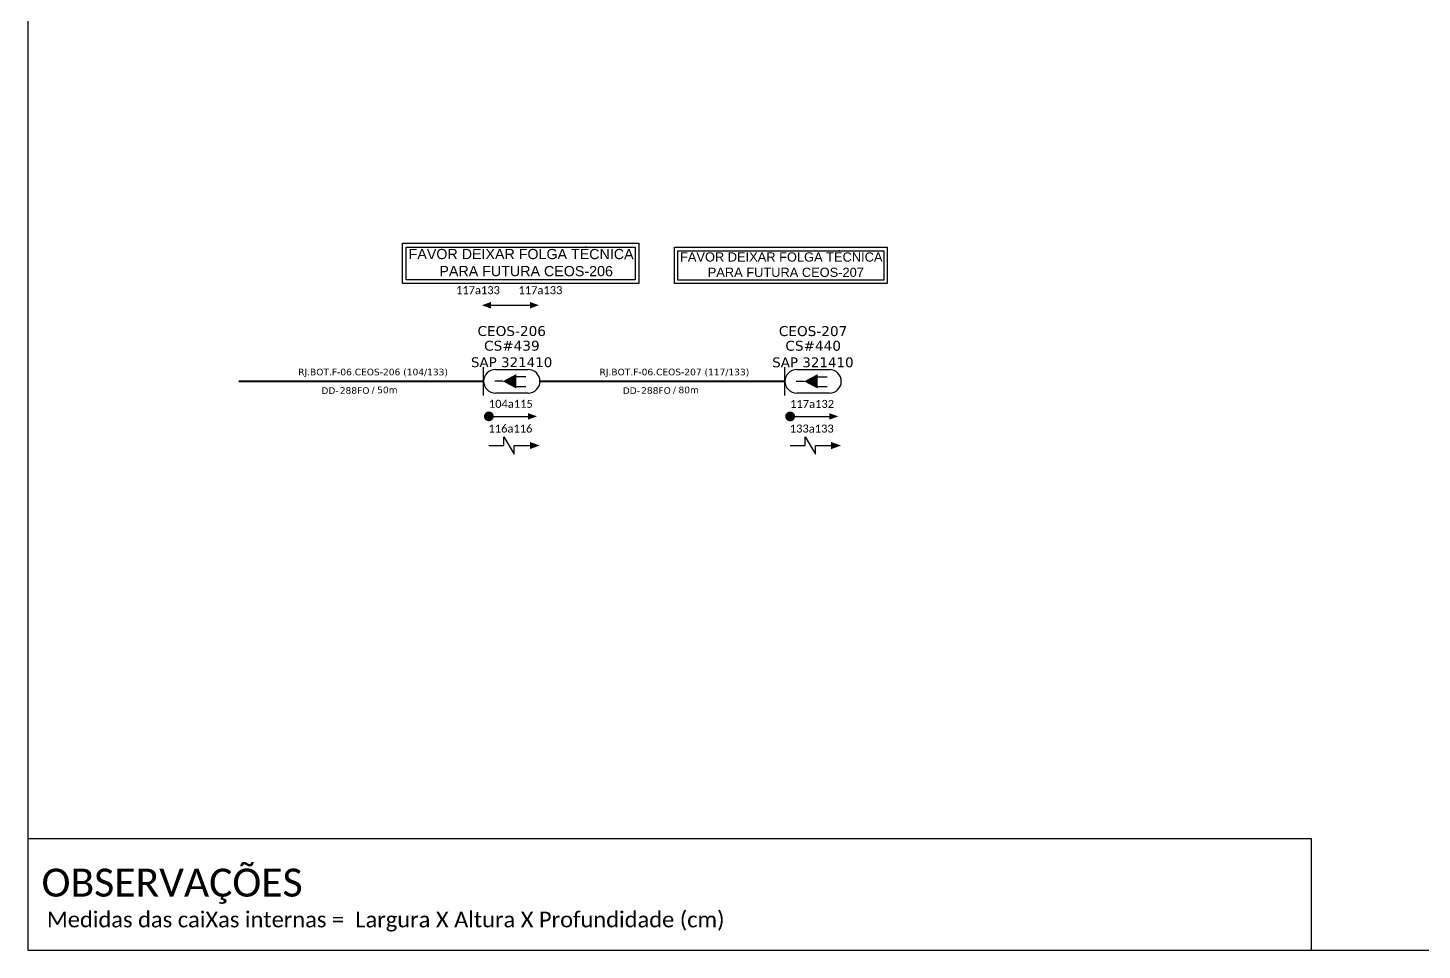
# Model space of a CAD drawing. Extents: x -89 to 1702, y 705 to 1299.
# Drawn here: x -89.3 to 266, y 705 to 940.2 of the extents above; entities that cross this region are included whole.
import ezdxf
from ezdxf.enums import TextEntityAlignment as Align

# ---------------------------------------------------------------- set-up
doc = ezdxf.new("R2010")
doc.units = 0
for name, color, linetype in [('20.4-CEOS', 1, 'Continuous'), ('20.5-CABO AÉREO', 1, 'Continuous'), ('CEO', 5, 'Continuous'), ('SETA', 7, 'Continuous')]:
    doc.layers.add(name, color=color, linetype=linetype)
doc.layers.add('40.1-ETIQUETAS', color=1, linetype='Continuous', lineweight=20)
doc.styles.add('ARIAL', font='arial.ttf')
doc.styles.add('siredit', font='verdana.ttf')
doc.styles.add('WMF-Calibri0', font='CALIBRI.TTF')

# ---------------------------------------------------------------- blocks, each defined once
blk = doc.blocks.new('ETIQUETA_RS5F')
at = {"layer": '40.1-ETIQUETAS', "color": 0, "style": 'siredit'}
blk.add_text('/', height=1.5, dxfattribs=at).set_placement((1.58, -1.95), align=Align.MIDDLE_RIGHT)
for tag, p in [('ETIQUETA_R_PRIMARIA', (1.21, 4.1)), ('ETIQUETA_R_SECUNDARIA', (1.21, 2.1)), ('F_ATIVAS/F_MORTAS', (1.14, -4.24))]:
    blk.add_attdef(tag, text='', height=1.5, dxfattribs=at).set_placement(p, align=Align.MIDDLE_CENTER)
for tag, p in [('TIPO_CABO', (-6.58, -2.12)), ('CAP_CABO', (0.4, -2.09))]:
    blk.add_attdef(tag, text='', height=1.5, dxfattribs=at).set_placement(p, align=Align.MIDDLE_RIGHT)
blk.add_attdef('METROS', text='', height=1.5, dxfattribs=at).set_placement((2.14, -1.95), align=Align.MIDDLE_LEFT)
for tag, p in [('FUSÃO_1', (0.85, -8.39)), ('FUSÃO_2', (0.85, -10.6)), ('FUSÃO_3', (0.85, -12.93)), ('FUSÃO_4', (0.85, -15.14)), ('FUSÃO_5', (0.85, -17.16))]:
    blk.add_attdef(tag, text='', height=1.5, dxfattribs=at).set_placement(p, align=Align.CENTER)

msp = doc.modelspace()

# ---------------------------------------------------------------- linework, layer by layer
msp.add_lwpolyline([(-89.32, 705.02), (749.25, 705.02), (749.25, 1299.02), (-89.32, 1299.02), (-89.32, 705.02)])
at = {"color": 7, "ltscale": 9e-07}
for points in [[(6.13, 885.25), (66.38, 885.25), (66.38, 875), (6.13, 875)], [(7.09, 884.29), (65.42, 884.29), (65.42, 875.96), (7.09, 875.96)], [(75.45, 884.23), (129.68, 884.23), (129.68, 875), (75.45, 875)], [(76.32, 883.36), (128.82, 883.36), (128.82, 875.86), (76.32, 875.86)]]:
    msp.add_lwpolyline(points, close=True, dxfattribs=at)
at = {"color": 7}
for points in [[(28.68, 869.45), (38.64, 869.45)], [(28.16, 841.11), (38.12, 841.11)], [(104.95, 841.1), (114.91, 841.1)], [(31.98, 833.68), (31.98, 835.89), (34.62, 831.48), (34.62, 833.68)], [(108.77, 833.67), (108.77, 835.88), (111.4, 831.46), (111.41, 833.67)], [(-89.24, 733.5), (237.71, 733.5), (237.71, 705.02)]]:
    msp.add_lwpolyline(points, dxfattribs=at)
at = {"color": 7, "const_width": 1.25}
for points in [[(27.54, 841.11, 1), (28.78, 841.12, 1)], [(104.32, 841.09, 1), (105.57, 841.1, 1)]]:
    msp.add_lwpolyline(points, format="xyb", close=True, dxfattribs=at)
at = {"layer": '20.4-CEOS', "color": 7}
for p, q in [((29.82, 853.05), (38.2, 853.05)), ((106.61, 853.03), (114.99, 853.03)), ((38.2, 847.07), (29.82, 847.07)), ((114.99, 847.06), (106.61, 847.06))]:
    msp.add_line(p, q, dxfattribs=at)
for points in [[(26.83, 846.46), (26.83, 853.66)], [(103.62, 846.44), (103.62, 853.65)], [(31.7, 850.06), (29.68, 850.06)], [(35, 851.24), (37.55, 851.24)], [(108.49, 850.04), (106.47, 850.04)], [(111.79, 851.23), (114.34, 851.23)], [(35, 848.76), (37.55, 848.76)], [(111.79, 848.74), (114.34, 848.74)]]:
    msp.add_lwpolyline(points, dxfattribs=at)
for points in [[(31.7, 850.06, 0, 3.69, 0), (35.16, 850.06, 3.69, 3.69, 0)], [(108.49, 850.04, 0, 3.69, 0), (111.95, 850.04, 3.69, 3.69, 0)]]:
    msp.add_lwpolyline(points, format="xyseb", dxfattribs=at)
for centre, start, end in [((29.82, 850.06), 90, 270), ((38.2, 850.06), 270, 90), ((106.61, 850.04), 90, 270), ((114.99, 850.04), 270, 90)]:
    msp.add_arc(centre, 2.99, start, end, dxfattribs=at)
at = {"layer": '20.5-CABO AÉREO', "color": 7, "ltscale": 8, "const_width": 0.499}
for points in [[(-35.6, 850.06), (26.83, 850.06)], [(41.19, 850.04), (103.62, 850.04)]]:
    msp.add_lwpolyline(points, dxfattribs=at)
at = {"layer": 'SETA', "color": 7}
for points in [[(28.16, 833.68), (31.98, 833.68)], [(34.62, 833.68), (38.61, 833.68)], [(104.95, 833.67), (108.77, 833.67)], [(111.41, 833.67), (115.39, 833.67)]]:
    msp.add_lwpolyline(points, dxfattribs=at)
for points in [[(28.68, 868.62), (26.39, 869.44), (28.67, 870.28)], [(38.64, 870.28), (40.93, 869.46), (38.65, 868.62)], [(38.12, 841.95), (40.41, 841.13), (38.13, 840.28)], [(114.91, 841.93), (117.2, 841.11), (114.92, 840.27)], [(38.61, 834.6), (41.12, 833.68), (38.61, 832.77)], [(115.39, 834.58), (117.91, 833.67), (115.39, 832.75)]]:
    msp.add_solid(points, dxfattribs=at)

# ---------------------------------------------------------------- block references
at = {"layer": '40.1-ETIQUETAS', "color": 7}
ref = msp.add_blockref('ETIQUETA_RS5F', (-2.72, 850.06), dxfattribs=dict(at, xscale=1.123721192172248, yscale=1.123721192172248, zscale=1.123721192172248))
ref.add_attrib('ETIQUETA_R_SECUNDARIA', 'RJ.BOT.F-06.CEOS-206 (104/133)', dxfattribs={"color": 0, "height": 1.6856, "style": 'siredit'}).set_placement((-1.35, 852.42), align=Align.MIDDLE_CENTER)
ref.add_attrib('TIPO_CABO', 'DD-', dxfattribs={"color": 0, "height": 1.686, "style": 'siredit'}).set_placement((-10.12, 847.68), align=Align.MIDDLE_RIGHT)
ref.add_attrib('CAP_CABO', '288FO', dxfattribs={"color": 0, "height": 1.686, "style": 'siredit'}).set_placement((-2.27, 847.71), align=Align.MIDDLE_RIGHT)
ref.add_attrib('METROS', '50m', dxfattribs={"color": 0, "height": 1.686, "style": 'siredit'}).set_placement((-0.31, 847.86), align=Align.MIDDLE_LEFT)
ref = msp.add_blockref('ETIQUETA_RS5F', (74.07, 850.06), dxfattribs=dict(at, xscale=1.123721192172248, yscale=1.123721192172248, zscale=1.123721192172248))
ref.add_attrib('ETIQUETA_R_SECUNDARIA', 'RJ.BOT.F-06.CEOS-207 (117/133)', dxfattribs={"color": 0, "height": 1.6856, "style": 'siredit'}).set_placement((75.44, 852.42), align=Align.MIDDLE_CENTER)
ref.add_attrib('TIPO_CABO', 'DD-', dxfattribs={"color": 0, "height": 1.686, "style": 'siredit'}).set_placement((66.67, 847.68), align=Align.MIDDLE_RIGHT)
ref.add_attrib('CAP_CABO', '288FO', dxfattribs={"color": 0, "height": 1.686, "style": 'siredit'}).set_placement((74.52, 847.71), align=Align.MIDDLE_RIGHT)
ref.add_attrib('METROS', '80m', dxfattribs={"color": 0, "height": 1.686, "style": 'siredit'}).set_placement((76.48, 847.86), align=Align.MIDDLE_LEFT)

# ---------------------------------------------------------------- texts
at = {"color": 7, "style": 'ARIAL'}
for s, height, p in [('FAVOR DEIXAR FOLGA TÉCNICA', 2.6014, (7.71, 881.21)), ('FAVOR DEIXAR FOLGA TÉCNICA', 2.3412, (76.87, 880.59)), ('PARA FUTURA CEOS-206', 2.6014, (15.56, 876.86)), ('PARA FUTURA CEOS-207', 2.3412, (83.94, 876.68))]:
    msp.add_text(s, height=height, rotation=359.9867, dxfattribs=at).set_placement(p)
at = {"color": 7, "style": 'WMF-Calibri0'}
msp.add_text('OBSERVAÇÕES', height=7.1308, dxfattribs=at).set_placement((-85.83, 718.67))
at = {"color": 7, "insert": (-84.48, 714.83), "char_height": 4, "width": 658.8434, "attachment_point": 1, "style": 'WMF-Calibri0'}
msp.add_mtext('Medidas das caiXas internas =  Largura X Altura X Profundidade (cm)', dxfattribs=at)
at = {"layer": '20.4-CEOS', "color": 7, "style": 'siredit'}
for s, height, p in [('CS#439', 2.532, (34.02, 859.13)), ('CS#440', 2.532, (110.81, 859.12)), ('SAP 321410', 2.497, (33.96, 854.92)), ('SAP 321410', 2.497, (110.74, 854.9))]:
    msp.add_text(s, height=height, dxfattribs=at).set_placement(p, align=Align.MIDDLE_CENTER)
at = {"layer": '40.1-ETIQUETAS', "color": 7, "char_height": 2.0389, "width": 34.8287, "attachment_point": 5, "style": 'ARIAL'}
for s, insert in [('{\\fCalibri|b0|i0|c0|p34;117a133}', (25.38, 873.28)), ('{\\fCalibri|b0|i0|c0|p34;117a133}', (41.3, 873.28)), ('{\\fCalibri|b0|i0|c0|p34;104a115}', (33.75, 844.3)), ('{\\fCalibri|b0|i0|c0|p34;117a132}', (110.53, 844.28)), ('{\\fCalibri|b0|i0|c0|p34;116a116}', (33.66, 838)), ('{\\fCalibri|b0|i0|c0|p34;133a133}', (110.45, 837.99))]:
    msp.add_mtext(s, dxfattribs=dict(at, insert=insert))
at = {"layer": 'CEO', "color": 7, "style": 'siredit'}
for s, p in [('CEOS-206', (33.99, 862.88)), ('CEOS-207', (110.78, 862.86))]:
    msp.add_text(s, height=2.532, dxfattribs=at).set_placement(p, align=Align.MIDDLE_CENTER)

doc.saveas('drawing.dxf')
